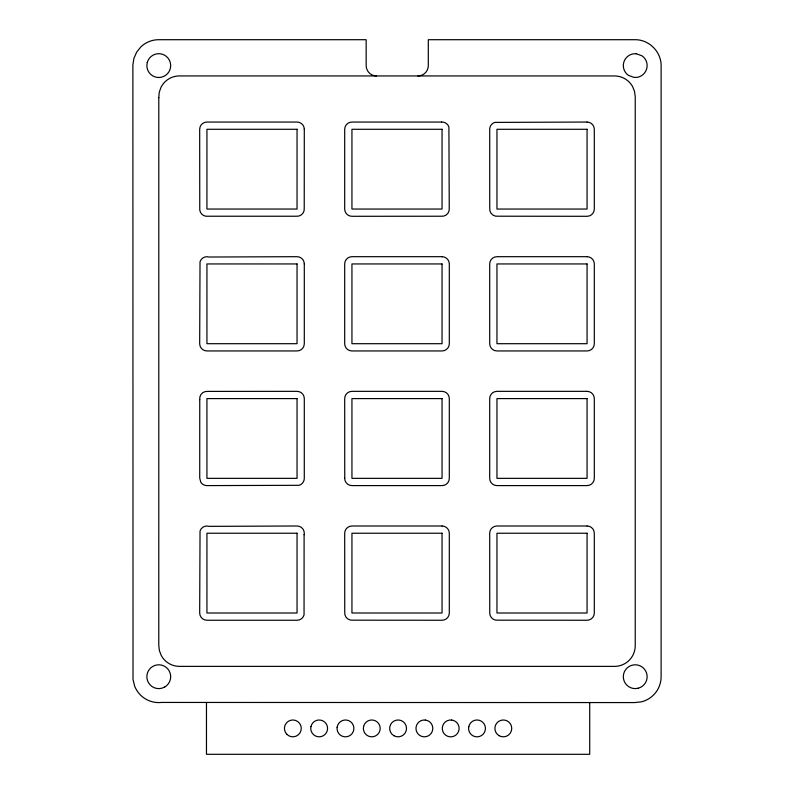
<?xml version="1.0" encoding="UTF-8"?>
<svg xmlns="http://www.w3.org/2000/svg" width="794" height="794" viewBox="0 0 794 794"><rect width="100%" height="100%" fill="white"/><g stroke="black" fill="none" stroke-linecap="round" stroke-linejoin="round"><path stroke-width="1.19" d="M589.704 702.571L589.704 754.3L206.47 754.3L206.47 702.452M417.952 75.946A10.362 10.362 0 0 0 428.303 65.584L428.303 39.7L635.23 39.7C649.085 39.611 661.204 51.739 661.124 65.594L661.114 677.312A25.894 25.894 0 0 1 641.334 701.856L634.614 702.581L161.559 702.442A25.894 25.894 0 0 1 134.623 686.056L133.025 679.485L132.876 65.128L133.888 58.438L136.588 52.245L140.796 46.955A25.894 25.894 0 0 1 159.237 39.7L366.163 39.7L366.163 65.584A10.362 10.362 0 0 0 376.515 75.946M158.8 97.692L158.78 645.125L159.346 650.504L161.281 655.546A20.713 20.713 0 0 0 178.938 666.374L614.506 666.384A20.713 20.713 0 0 0 635.23 645.671L635.23 96.67L634.515 91.3L632.451 86.308A20.713 20.713 0 0 0 614.506 75.946L178.422 75.936A20.713 20.713 0 0 0 161.043 87.201L159.227 92.293L158.8 97.692M199.751 399.6L199.731 478.117L200.763 482.157A7.255 7.255 0 0 0 207.145 485.6L299.06 485.313A7.255 7.255 0 0 0 304.291 478.206L304.301 398.598A7.255 7.255 0 0 0 297.045 391.343L207.83 391.402A7.255 7.255 0 0 0 199.751 399.6M304.301 129.293L304.231 208.097A7.255 7.255 0 0 1 296.102 216.236L205.884 216.226A7.255 7.255 0 0 1 199.76 207.998L199.681 129.293A7.255 7.255 0 0 1 206.936 122.048L297.045 122.048A7.255 7.255 0 0 1 304.301 129.293M304.102 534.699L304.052 614.874A7.255 7.255 0 0 1 297.045 620.253L206.936 620.253A7.255 7.255 0 0 1 199.681 612.998L200.038 530.997A7.255 7.255 0 0 1 209.179 526.353L297.045 525.995A7.255 7.255 0 0 1 304.301 533.24L304.102 534.699M304.301 263.945L304.301 343.703A7.255 7.255 0 0 1 297.045 350.948L206.936 350.948A7.255 7.255 0 0 1 199.681 343.703L200.019 261.772A7.255 7.255 0 0 1 209.1 257.028L297.045 256.69A7.255 7.255 0 0 1 304.301 263.945M337.122 727.274L337.113 729.468A8.416 8.416 0 0 0 353.806 729.537L353.816 727.344A8.416 8.416 0 0 0 346.601 720.069L344.407 720.059A8.416 8.416 0 0 0 337.122 727.274M468.768 726.718L468.609 728.912A8.416 8.416 0 0 0 485.263 730.093L485.412 727.899A8.416 8.416 0 0 0 478.693 720.158L476.509 719.999A8.416 8.416 0 0 0 468.768 726.718M310.94 726.579L310.752 728.763A8.416 8.416 0 0 0 327.376 730.232L327.575 728.048A8.416 8.416 0 0 0 320.984 720.188L318.801 719.999A8.416 8.416 0 0 0 310.94 726.579M147.267 62.508L146.86 65.594A11.91 11.91 0 0 0 163.802 76.393A11.91 11.91 0 0 0 166.422 56.473A11.91 11.91 0 0 0 147.267 62.508M344.745 477.948L344.695 478.345A7.255 7.255 0 0 0 351.941 485.6L442.05 485.6A7.255 7.255 0 0 0 449.305 478.345L449.305 398.598A7.255 7.255 0 0 0 442.05 391.343L351.941 391.343A7.255 7.255 0 0 0 344.695 398.598L344.745 477.948M363.602 726.381L363.364 728.564A8.416 8.416 0 0 0 375.473 735.969A8.416 8.416 0 0 0 377.071 721.855A8.416 8.416 0 0 0 363.602 726.381M164.725 687.018L161.857 688.209A11.91 11.91 0 0 1 150.344 685.123L148.458 682.651A11.91 11.91 0 0 1 152.815 666.384A11.91 11.91 0 0 1 169.082 670.741A11.91 11.91 0 0 1 164.725 687.018M638.307 688.209L635.23 688.606A11.91 11.91 0 0 1 624.431 671.664A11.91 11.91 0 0 1 644.351 669.044A11.91 11.91 0 0 1 638.307 688.209M636.282 53.734L633.175 53.863A11.91 11.91 0 0 0 628.382 75.341L634.168 77.455L637.274 77.326A11.91 11.91 0 0 0 642.068 55.848L636.282 53.734M425.296 720.039L423.103 720.089A8.416 8.416 0 0 0 416.026 727.503L416.076 729.696A8.416 8.416 0 0 0 432.76 729.309L432.71 727.115A8.416 8.416 0 0 0 425.296 720.039M451.647 720.039L449.454 720.079A8.416 8.416 0 0 0 442.337 727.453L442.377 729.656A8.416 8.416 0 0 0 459.071 729.358L459.031 727.155A8.416 8.416 0 0 0 451.647 720.039M587.064 122.048L494.702 122.405A7.255 7.255 0 0 0 489.709 129.68L489.739 208.306A7.255 7.255 0 0 0 498.106 216.206L587.064 216.296A7.255 7.255 0 0 0 594.309 209.05L594.309 129.293A7.255 7.255 0 0 0 587.064 122.048M441.553 122.058L351.941 122.048A7.255 7.255 0 0 0 344.695 129.293L344.695 209.259A7.255 7.255 0 0 0 352.149 216.296L441.057 216.226A7.255 7.255 0 0 0 449.245 208.147L448.908 126.941A7.255 7.255 0 0 0 441.553 122.058M297.045 129.293L206.936 129.293L206.936 209.05L297.045 209.05L297.045 129.293M442.05 129.293L351.941 129.293L351.941 209.05L442.05 209.05L442.05 129.293M587.064 129.293L496.955 129.293L496.955 209.05L587.064 209.05L587.064 129.293M442.05 256.69L351.941 256.69A7.255 7.255 0 0 0 344.695 263.945L344.695 343.703A7.255 7.255 0 0 0 351.941 350.948L442.05 350.948A7.255 7.255 0 0 0 449.305 343.703L449.305 263.945A7.255 7.255 0 0 0 442.05 256.69M587.064 256.69L496.955 256.69A7.255 7.255 0 0 0 489.7 263.945L489.7 343.703A7.255 7.255 0 0 0 496.955 350.948L587.064 350.948A7.255 7.255 0 0 0 594.309 343.703L594.309 263.945A7.255 7.255 0 0 0 587.064 256.69M297.045 263.945L206.936 263.945L206.936 343.703L297.045 343.703L297.045 263.945M442.05 263.945L351.941 263.945L351.941 343.703L442.05 343.703L442.05 263.945M587.064 263.945L496.955 263.945L496.955 343.703L587.064 343.703L587.064 263.945M587.064 391.343L496.955 391.343A7.255 7.255 0 0 0 489.7 398.598L489.7 478.345A7.255 7.255 0 0 0 496.955 485.6L587.064 485.6A7.255 7.255 0 0 0 594.309 478.345L594.309 398.598A7.255 7.255 0 0 0 587.064 391.343M297.045 398.598L206.936 398.598L206.936 478.345L297.045 478.345L297.045 398.598M442.05 398.598L351.941 398.598L351.941 478.345L442.05 478.345L442.05 398.598M587.064 398.598L496.955 398.598L496.955 478.345L587.064 478.345L587.064 398.598M442.05 525.995L351.941 525.995A7.255 7.255 0 0 0 344.695 533.24L344.745 612.134A7.255 7.255 0 0 0 352.973 620.174L442.05 620.253A7.255 7.255 0 0 0 449.305 612.998L449.305 533.24A7.255 7.255 0 0 0 442.05 525.995M587.064 525.995L496.955 525.995A7.255 7.255 0 0 0 489.7 533.24L489.749 612.164A7.255 7.255 0 0 0 498.007 620.174L587.064 620.253A7.255 7.255 0 0 0 594.309 612.998L594.309 533.24A7.255 7.255 0 0 0 587.064 525.995M297.045 533.24L206.936 533.24L206.936 612.998L297.045 612.998L297.045 533.24M442.05 533.24L351.941 533.24L351.941 612.998L442.05 612.998L442.05 533.24M587.064 533.24L496.955 533.24L496.955 612.998L587.064 612.998L587.064 533.24M286.912 734.371A8.416 8.416 0 0 0 300.986 730.569A8.416 8.416 0 0 0 290.654 720.277A8.416 8.416 0 0 0 286.912 734.371M393.874 735.701A8.416 8.416 0 0 0 406.508 728.406A8.416 8.416 0 0 0 393.874 721.111A8.416 8.416 0 0 0 393.874 735.701M499.108 735.701A8.416 8.416 0 0 0 511.743 728.406A8.416 8.416 0 0 0 499.108 721.111A8.416 8.416 0 0 0 499.108 735.701"/></g></svg>
